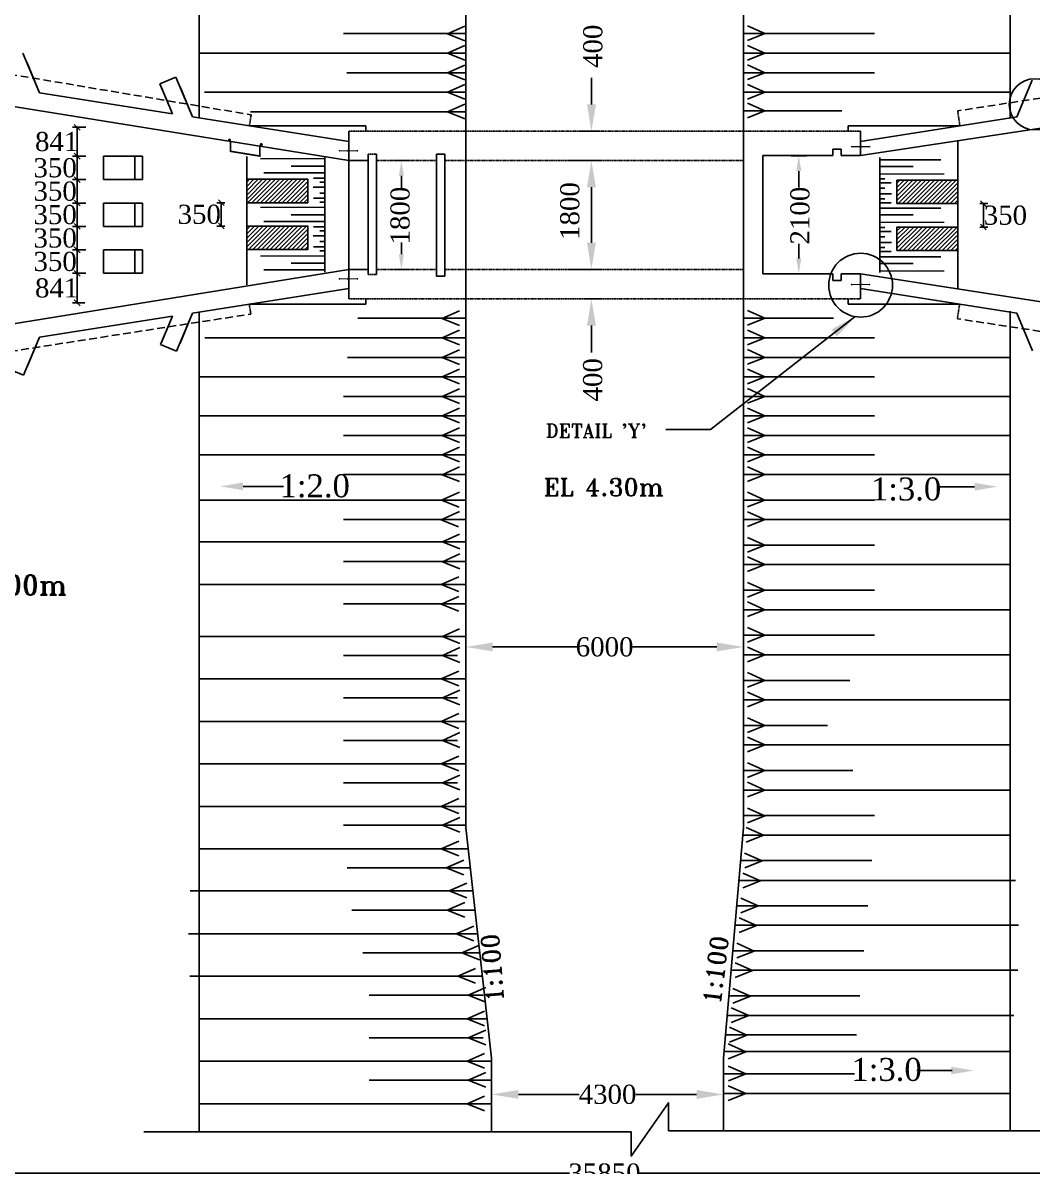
# Model space of a CAD drawing. Extents: x -298162 to 1078160, y -513173 to -216568.
# Drawn here: x 27154 to 40347, y -445324 to -430388 of the extents above; entities that cross this region are included whole.
import ezdxf

# ---------------------------------------------------------------- set-up
doc = ezdxf.new("R2010")
doc.units = 0
doc.header["$MEASUREMENT"] = 0
doc.linetypes.add('DASHED', pattern=[0.75, 0.5, -0.25])
doc.layers.get('0').update_dxf_attribs({"linetype": 'CONTINUOUS'})
doc.layers.get('DEFPOINTS').update_dxf_attribs({"linetype": 'CONTINUOUS'})
for name, color, linetype in [('LINE', 7, 'CONTINUOUS'), ('SLOPEEARTH', 3, 'CONTINUOUS'), ('TEXT', 10, 'CONTINUOUS')]:
    doc.layers.add(name, color=color, linetype=linetype)
doc.styles.add('BIG', font='ROMANT.SHX')
doc.styles.get("Standard").update_dxf_attribs({"font": 'times.ttf', "height": 250})
doc.dimstyles.new('3', dxfattribs={"dimtxt": 225, "dimasz": 350, "dimexe": 100, "dimexo": 25, "dimgap": 9, "dimtad": 0, "dimdec": 0, "dimzin": 0, "dimdsep": 46, "dimtxsty": 'Standard', "dimcen": 0, "dimclrt": 256, "dimadec": 0, "dimazin": 0, "dimtfac": 1, "dimtdec": 0, "dimtofl": 0, "dimtmove": 2, "dimatfit": 3, "dimfxl": 1, "dimtolj": 1, "dimtzin": 0, "dimarcsym": 0})
doc.dimstyles.new('Oblique', dxfattribs={"dimtxt": 75, "dimasz": 75, "dimexe": 60, "dimexo": 60, "dimgap": 25, "dimtad": 2, "dimtih": 1, "dimtoh": 1, "dimdec": 0, "dimzin": 0, "dimdsep": 46, "dimtxsty": 'Standard', "dimblk": 'OBLIQUE', "dimcen": 0, "dimadec": 0, "dimazin": 0, "dimtfac": 1, "dimtdec": 0, "dimtofl": 0, "dimtmove": 0, "dimatfit": 3, "dimldrblk": 'NONE', "dimfxl": 1, "dimtolj": 1, "dimtzin": 0, "dimarcsym": 0})

# ---------------------------------------------------------------- blocks, each defined once
blk = doc.blocks.new('*D726')
at = {"layer": 'DEFPOINTS', "color": 0, "lineweight": -2}
for p in [(34431, -433610), (34471, -433992), (34586, -433992)]:
    blk.add_point(p, dxfattribs=at)
at = {"layer": 'LINE', "color": 0, "lineweight": -2}
for p, q in [((34586, -433260), (34586, -432910)), ((34456, -433610), (34686, -433610)), ((34496, -433992), (34686, -433992)), ((34586, -434342), (34586, -434692))]:
    blk.add_line(p, q, dxfattribs=at)
for points in [[(34528, -433260), (34645, -433260), (34586, -433610)], [(34528, -434342), (34645, -434342), (34586, -433992)]]:
    blk.add_solid(points, dxfattribs=at)
at = {"layer": 'LINE', "insert": (34604, -435051), "char_height": 250, "attachment_point": 5, "rotation": 90}
blk.add_mtext('\\A1;400', dxfattribs=at)
blk = doc.blocks.new('*D727')
at = {"layer": 'DEFPOINTS', "color": 0, "lineweight": -2}
for p in [(34411, -431804), (34586, -431804), (34411, -432186)]:
    blk.add_point(p, dxfattribs=at)
at = {"layer": 'LINE', "color": 0, "lineweight": -2}
for p, q in [((34586, -431454), (34586, -431104)), ((34436, -431804), (34686, -431804)), ((34436, -432186), (34686, -432186)), ((34586, -432536), (34586, -432886))]:
    blk.add_line(p, q, dxfattribs=at)
for points in [[(34528, -431454), (34645, -431454), (34586, -431804)], [(34528, -432536), (34645, -432536), (34586, -432186)]]:
    blk.add_solid(points, dxfattribs=at)
at = {"layer": 'LINE', "insert": (34606, -430694), "char_height": 250, "attachment_point": 5, "rotation": 90}
blk.add_mtext('\\A1;400', dxfattribs=at)
blk = doc.blocks.new('*D728')
at = {"layer": 'DEFPOINTS', "color": 0, "lineweight": -2}
for p in [(34275, -432186), (34586, -432186), (34275, -433610)]:
    blk.add_point(p, dxfattribs=at)
at = {"layer": 'LINE', "color": 0, "lineweight": -2}
for p, q in [((34300, -432186), (34686, -432186)), ((34586, -433260), (34586, -432536)), ((34300, -433610), (34686, -433610))]:
    blk.add_line(p, q, dxfattribs=at)
for points in [[(34528, -432536), (34645, -432536), (34586, -432186)], [(34528, -433260), (34645, -433260), (34586, -433610)]]:
    blk.add_solid(points, dxfattribs=at)
at = {"layer": 'LINE', "insert": (34305, -432846), "char_height": 250, "attachment_point": 5, "rotation": 90}
blk.add_mtext('\\A1;1800', dxfattribs=at)
blk = doc.blocks.new('*D739')
at = {"layer": 'DEFPOINTS', "color": 0, "lineweight": -2}
for p in [(32102, -432186), (32227, -432186), (32227, -433610)]:
    blk.add_point(p, dxfattribs=at)
at = {"layer": 'LINE', "color": 0, "lineweight": -2}
for p, q in [((32202, -432186), (32002, -432186)), ((32102, -432386), (32102, -432556)), ((32102, -433410), (32102, -433256)), ((32202, -433610), (32002, -433610))]:
    blk.add_line(p, q, dxfattribs=at)
for points in [[(32068, -432386), (32135, -432386), (32102, -432186)], [(32068, -433410), (32135, -433410), (32102, -433610)]]:
    blk.add_solid(points, dxfattribs=at)
at = {"layer": 'LINE', "insert": (32086, -432906), "char_height": 250, "attachment_point": 5, "rotation": 90}
blk.add_mtext('\\A1;1800', dxfattribs=at)
blk = doc.blocks.new('*D740')
at = {"layer": 'DEFPOINTS', "color": 0, "lineweight": -2}
for p in [(37171, -432123), (37297, -432123), (37171, -433666)]:
    blk.add_point(p, dxfattribs=at)
at = {"layer": 'LINE', "color": 0, "lineweight": -2}
for p, q in [((37196, -432123), (37397, -432123)), ((37297, -432323), (37297, -432538)), ((37297, -433466), (37297, -433274)), ((37196, -433666), (37397, -433666))]:
    blk.add_line(p, q, dxfattribs=at)
for points in [[(37264, -432323), (37330, -432323), (37297, -432123)], [(37264, -433466), (37330, -433466), (37297, -433666)]]:
    blk.add_solid(points, dxfattribs=at)
at = {"layer": 'LINE', "insert": (37313, -432906), "char_height": 250, "attachment_point": 5, "rotation": 90}
blk.add_mtext('\\A1;2100', dxfattribs=at)
blk = doc.blocks.new('*D741')
at = {"layer": 'DEFPOINTS', "color": 0, "lineweight": -2}
for p in [(46604, -444630), (22910, -444962), (46604, -445416)]:
    blk.add_point(p, dxfattribs=at)
at = {"layer": 'LINE', "color": 0, "lineweight": -2}
for p, q in [((46604, -444655), (46604, -445516)), ((22910, -444987), (22910, -445516)), ((23260, -445416), (34301, -445416)), ((46254, -445416), (35213, -445416))]:
    blk.add_line(p, q, dxfattribs=at)
for points in [[(23260, -445358), (23260, -445474), (22910, -445416)], [(46254, -445358), (46254, -445474), (46604, -445416)]]:
    blk.add_solid(points, dxfattribs=at)
at = {"layer": 'LINE', "insert": (34757, -445416), "char_height": 250, "attachment_point": 5}
blk.add_mtext('\\A1;35850', dxfattribs=at)
blk = doc.blocks.new('_Oblique')
at = {"color": 0, "linetype": 'ByBlock', "lineweight": -2}
blk.add_line((-0.5, -0.5), (0.5, 0.5), dxfattribs=at)
blk = doc.blocks.new('*D821')
at = {"layer": 'DEFPOINTS', "color": 0, "lineweight": -2}
for p in [(39602, -432749), (39710, -432749), (39602, -433055)]:
    blk.add_point(p, dxfattribs=at)
at = {"layer": 'LINE', "color": 0, "lineweight": -2}
for p, q in [((39662, -432749), (39770, -432749)), ((39710, -433055), (39710, -432749)), ((39662, -433055), (39770, -433055))]:
    blk.add_line(p, q, dxfattribs=at)
at = {"layer": 'LINE', "color": 0, "lineweight": -2, "xscale": 75, "yscale": 75, "zscale": 75}
for p, rotation in [((39710, -432749), 90), ((39710, -433055), 270)]:
    blk.add_blockref('_Oblique', p, dxfattribs=dict(at, rotation=rotation))
at = {"layer": 'LINE', "color": 0, "insert": (39998, -432902), "char_height": 250, "attachment_point": 5}
blk.add_mtext('\\A1;350', dxfattribs=at)
blk = doc.blocks.new('_None')
blk = doc.blocks.new('*D1127')
at = {"layer": 'DEFPOINTS', "color": 0, "lineweight": -2}
for p in [(29855, -432737), (29748, -433043), (29855, -433043)]:
    blk.add_point(p, dxfattribs=at)
at = {"layer": 'LINE', "color": 0, "lineweight": -2}
for p, q in [((29795, -432737), (29688, -432737)), ((29748, -432737), (29748, -433043)), ((29795, -433043), (29688, -433043))]:
    blk.add_line(p, q, dxfattribs=at)
at = {"layer": 'LINE', "color": 0, "lineweight": -2, "xscale": 75, "yscale": 75, "zscale": 75}
for p, rotation in [((29748, -432737), 90), ((29748, -433043), 270)]:
    blk.add_blockref('_Oblique', p, dxfattribs=dict(at, rotation=rotation))
at = {"layer": 'LINE', "color": 0, "insert": (29460, -432890), "char_height": 250, "attachment_point": 5}
blk.add_mtext('\\A1;350', dxfattribs=at)
blk = doc.blocks.new('*D1130')
at = {"layer": 'DEFPOINTS', "color": 0, "lineweight": -2}
for p in [(27864, -433353), (28039, -433353), (28039, -433659)]:
    blk.add_point(p, dxfattribs=at)
at = {"layer": 'LINE', "color": 0, "lineweight": -2}
for p, q in [((27979, -433353), (27804, -433353)), ((27864, -433659), (27864, -433353)), ((27979, -433659), (27804, -433659))]:
    blk.add_line(p, q, dxfattribs=at)
at = {"layer": 'LINE', "color": 0, "lineweight": -2, "xscale": 75, "yscale": 75, "zscale": 75}
for p, rotation in [((27864, -433353), 90), ((27864, -433659), 270)]:
    blk.add_blockref('_Oblique', p, dxfattribs=dict(at, rotation=rotation))
at = {"layer": 'LINE', "color": 0, "insert": (27576, -433506), "char_height": 250, "attachment_point": 5}
blk.add_mtext('\\A1;350', dxfattribs=at)
blk = doc.blocks.new('*D1131')
at = {"layer": 'DEFPOINTS', "color": 0, "lineweight": -2}
for p in [(27864, -433047), (28039, -433047), (28039, -433353)]:
    blk.add_point(p, dxfattribs=at)
at = {"layer": 'LINE', "color": 0, "lineweight": -2}
for p, q in [((27979, -433047), (27804, -433047)), ((27864, -433353), (27864, -433047)), ((27979, -433353), (27804, -433353))]:
    blk.add_line(p, q, dxfattribs=at)
at = {"layer": 'LINE', "color": 0, "lineweight": -2, "xscale": 75, "yscale": 75, "zscale": 75}
for p, rotation in [((27864, -433047), 90), ((27864, -433353), 270)]:
    blk.add_blockref('_Oblique', p, dxfattribs=dict(at, rotation=rotation))
at = {"layer": 'LINE', "color": 0, "insert": (27576, -433200), "char_height": 250, "attachment_point": 5}
blk.add_mtext('\\A1;350', dxfattribs=at)
blk = doc.blocks.new('*D1132')
at = {"layer": 'DEFPOINTS', "color": 0, "lineweight": -2}
for p in [(27864, -432741), (28039, -432741), (28039, -433047)]:
    blk.add_point(p, dxfattribs=at)
at = {"layer": 'LINE', "color": 0, "lineweight": -2}
for p, q in [((27979, -432741), (27804, -432741)), ((27864, -433047), (27864, -432741)), ((27979, -433047), (27804, -433047))]:
    blk.add_line(p, q, dxfattribs=at)
at = {"layer": 'LINE', "color": 0, "lineweight": -2, "xscale": 75, "yscale": 75, "zscale": 75}
for p, rotation in [((27864, -432741), 90), ((27864, -433047), 270)]:
    blk.add_blockref('_Oblique', p, dxfattribs=dict(at, rotation=rotation))
at = {"layer": 'LINE', "color": 0, "insert": (27576, -432894), "char_height": 250, "attachment_point": 5}
blk.add_mtext('\\A1;350', dxfattribs=at)
blk = doc.blocks.new('*D1133')
at = {"layer": 'DEFPOINTS', "color": 0, "lineweight": -2}
for p in [(27864, -432435), (28039, -432435), (28039, -432741)]:
    blk.add_point(p, dxfattribs=at)
at = {"layer": 'LINE', "color": 0, "lineweight": -2}
for p, q in [((27979, -432435), (27804, -432435)), ((27864, -432741), (27864, -432435)), ((27979, -432741), (27804, -432741))]:
    blk.add_line(p, q, dxfattribs=at)
at = {"layer": 'LINE', "color": 0, "lineweight": -2, "xscale": 75, "yscale": 75, "zscale": 75}
for p, rotation in [((27864, -432435), 90), ((27864, -432741), 270)]:
    blk.add_blockref('_Oblique', p, dxfattribs=dict(at, rotation=rotation))
at = {"layer": 'LINE', "color": 0, "insert": (27576, -432588), "char_height": 250, "attachment_point": 5}
blk.add_mtext('\\A1;350', dxfattribs=at)
blk = doc.blocks.new('*D1134')
at = {"layer": 'DEFPOINTS', "color": 0, "lineweight": -2}
for p in [(27864, -432129), (28039, -432129), (28039, -432435)]:
    blk.add_point(p, dxfattribs=at)
at = {"layer": 'LINE', "color": 0, "lineweight": -2}
for p, q in [((27979, -432129), (27804, -432129)), ((27864, -432435), (27864, -432129)), ((27979, -432435), (27804, -432435))]:
    blk.add_line(p, q, dxfattribs=at)
at = {"layer": 'LINE', "color": 0, "lineweight": -2, "xscale": 75, "yscale": 75, "zscale": 75}
for p, rotation in [((27864, -432129), 90), ((27864, -432435), 270)]:
    blk.add_blockref('_Oblique', p, dxfattribs=dict(at, rotation=rotation))
at = {"layer": 'LINE', "color": 0, "insert": (27576, -432282), "char_height": 250, "attachment_point": 5}
blk.add_mtext('\\A1;350', dxfattribs=at)
blk = doc.blocks.new('*D1135')
at = {"layer": 'DEFPOINTS', "color": 0, "lineweight": -2}
for p in [(27864, -433659), (28039, -433659), (28024, -434045)]:
    blk.add_point(p, dxfattribs=at)
at = {"layer": 'LINE', "color": 0, "lineweight": -2}
for p, q in [((27979, -433659), (27804, -433659)), ((27864, -434045), (27864, -433659)), ((27964, -434045), (27804, -434045))]:
    blk.add_line(p, q, dxfattribs=at)
at = {"layer": 'LINE', "color": 0, "lineweight": -2, "xscale": 75, "yscale": 75, "zscale": 75}
for p, rotation in [((27864, -433659), 90), ((27864, -434045), 270)]:
    blk.add_blockref('_Oblique', p, dxfattribs=dict(at, rotation=rotation))
at = {"layer": 'LINE', "color": 0, "insert": (27596, -433852), "char_height": 250, "attachment_point": 5}
blk.add_mtext('\\A1;841', dxfattribs=at)
blk = doc.blocks.new('*D1136')
at = {"layer": 'DEFPOINTS', "color": 0, "lineweight": -2}
for p in [(27864, -431751), (28039, -431751), (28024, -432129)]:
    blk.add_point(p, dxfattribs=at)
at = {"layer": 'LINE', "color": 0, "lineweight": -2}
for p, q in [((27979, -431751), (27804, -431751)), ((27864, -432129), (27864, -431751)), ((27964, -432129), (27804, -432129))]:
    blk.add_line(p, q, dxfattribs=at)
at = {"layer": 'LINE', "color": 0, "lineweight": -2, "xscale": 75, "yscale": 75, "zscale": 75}
for p, rotation in [((27864, -431751), 90), ((27864, -432129), 270)]:
    blk.add_blockref('_Oblique', p, dxfattribs=dict(at, rotation=rotation))
at = {"layer": 'LINE', "color": 0, "insert": (27596, -431940), "char_height": 250, "attachment_point": 5}
blk.add_mtext('\\A1;841', dxfattribs=at)
blk = doc.blocks.new('*D1252')
at = {"layer": 'DEFPOINTS', "color": 0, "lineweight": -2}
for p in [(32945, -437454), (36574, -437454), (36574, -438541)]:
    blk.add_point(p, dxfattribs=at)
at = {"layer": 'LINE', "color": 0, "lineweight": -2}
for p, q in [((32945, -437479), (32945, -438641)), ((36574, -437479), (36574, -438641)), ((33295, -438541), (34396, -438541)), ((36224, -438541), (35123, -438541))]:
    blk.add_line(p, q, dxfattribs=at)
for points in [[(33295, -438483), (33295, -438599), (32945, -438541)], [(36224, -438483), (36224, -438599), (36574, -438541)]]:
    blk.add_solid(points, dxfattribs=at)
at = {"layer": 'LINE', "insert": (34759, -438541), "char_height": 250, "attachment_point": 5}
blk.add_mtext('\\A1;6000', dxfattribs=at)
blk = doc.blocks.new('*D1253')
at = {"layer": 'DEFPOINTS', "color": 0, "lineweight": -2}
for p in [(33282, -444186), (36312, -444069), (36312, -444387)]:
    blk.add_point(p, dxfattribs=at)
at = {"layer": 'LINE', "color": 0, "lineweight": -2}
for p, q in [((36312, -444094), (36312, -444487)), ((33282, -444211), (33282, -444487)), ((33632, -444387), (34428, -444387)), ((35962, -444387), (35166, -444387))]:
    blk.add_line(p, q, dxfattribs=at)
for points in [[(33632, -444329), (33632, -444445), (33282, -444387)], [(35962, -444329), (35962, -444445), (36312, -444387)]]:
    blk.add_solid(points, dxfattribs=at)
at = {"layer": 'LINE', "insert": (34797, -444387), "char_height": 250, "attachment_point": 5}
blk.add_mtext('\\A1;4300', dxfattribs=at)

msp = doc.modelspace()

# ---------------------------------------------------------------- hatches: boundary and pattern name
at = {"layer": 'LINE', "lineweight": 5}
h = msp.add_hatch(dxfattribs=at)
h.set_pattern_fill('ANSI31', color=0, scale=320, angle=180, style=0)
h.set_pattern_definition([(225, (12495.35, -663880.39), (28.284271, -28.284271), [])])
h.paths.add_polyline_path([(30079.789, -433043.093), (30079.789, -433349.093), (30878.416, -433349.093), (30878.416, -433043.093)])
h.paths.add_polyline_path([(30079.789, -432431.093), (30079.789, -432737.093), (30878.416, -432737.093), (30878.416, -432431.093)])
h = msp.add_hatch(dxfattribs=at)
h.set_pattern_fill('ANSI31', color=0, scale=320, style=0)
h.set_pattern_definition([(45, (56962.372, -201911.373), (-28.284271, 28.284271), [])])
h.paths.add_polyline_path([(39377.934, -432748.669), (39377.934, -432442.669), (38579.306, -432442.669), (38579.306, -432748.669)])
h.paths.add_polyline_path([(39377.934, -433360.669), (39377.934, -433054.669), (38579.306, -433054.669), (38579.306, -433360.669)])

# ---------------------------------------------------------------- linework, layer by layer
at = {"layer": 'LINE', "color": 0}
for p, q in [((29457.677, -420183.016), (29457.677, -431630.686)), ((40060.655, -431629.966), (40060.655, -420168.016)), ((32944.655, -424884.337), (32944.655, -433694.851)), ((36574.155, -424884.337), (36574.155, -433694.851)), ((32933.965, -430528.601), (31345.472, -430528.601)), ((36574.155, -430528.601), (38288.253, -430528.601)), ((27372.705, -431303.605), (27154.017, -430781.526)), ((32933.965, -430783.601), (29457.677, -430783.601)), ((36574.155, -430783.601), (40060.655, -430783.601)), ((23509.655, -430911.101), (31414.655, -432186.101)), ((27372.705, -431303.605), (27208.305, -430911.128)), ((32933.965, -431038.601), (31387.299, -431038.601)), ((36574.155, -431038.601), (38288.253, -431038.601)), ((46009.155, -430911.101), (38104.155, -432122.55)), ((29108.585, -431575.922), (28944.087, -431183.213)), ((29372.705, -431617.356), (29154.017, -431095.277)), ((40146.104, -431616.562), (40347.482, -431135.806)), ((27372.705, -431303.605), (29108.585, -431575.922)), ((29108.585, -431575.922), (28961.54, -431224.879)), ((29372.705, -431617.356), (29208.305, -431224.879)), ((32933.965, -431293.601), (29527.709, -431293.601)), ((36574.155, -431293.601), (40060.655, -431293.601)), ((29372.705, -431617.356), (31414.655, -431937.687)), ((32933.965, -431548.601), (30131.209, -431548.601)), ((36574.155, -431537.309), (37860.556, -431537.309)), ((40152.05, -431615.629), (38104.155, -431936.893)), ((31414.655, -431803.601), (31414.655, -432186.101)), ((38104.155, -431803.601), (38104.155, -432122.55)), ((39377.934, -431927.342), (39377.934, -433862.758)), ((31669.655, -432101.101), (31669.655, -433673.601)), ((31775.905, -432101.101), (31775.905, -433673.601)), ((37742.905, -432037.55), (37849.155, -432037.55)), ((37742.905, -432037.55), (37742.905, -432122.55)), ((37849.155, -432037.55), (37849.155, -432122.55)), ((28207.93, -432435.189), (28207.93, -432129.189)), ((28717.93, -432129.189), (28207.93, -432129.189)), ((28615.93, -432435.189), (28615.93, -432129.189)), ((28717.93, -432435.189), (28717.93, -432129.189)), ((30079.789, -433811.109), (30079.789, -432132.022)), ((31103.296, -433646.027), (31103.296, -432141.544)), ((31414.655, -432186.101), (31414.655, -433609.851)), ((36829.155, -432122.55), (36829.155, -433666.426)), ((36829.155, -432122.55), (37742.905, -432122.55)), ((37849.155, -432122.55), (38104.155, -432122.55)), ((38354.427, -432145.735), (38354.427, -433650.218)), ((38354.427, -432175.903), (39152.107, -432175.903)), ((31103.296, -432348.141), (30305.615, -432348.141)), ((31103.296, -432259.883), (30663.586, -432259.883)), ((38354.427, -432264.162), (38794.136, -432264.162)), ((28717.93, -432435.189), (28207.93, -432435.189)), ((31103.296, -432533.844), (30947.647, -432533.844)), ((31103.296, -432417.604), (30952.599, -432417.604)), ((31103.296, -432469.541), (31036.798, -432469.541)), ((38354.427, -432424.588), (38420.924, -432424.588)), ((38354.427, -432476.526), (38505.123, -432476.526)), ((38354.427, -432545.988), (38423.4, -432545.988)), ((31103.296, -432679.977), (30952.599, -432679.977)), ((31103.296, -432610.515), (31034.322, -432610.515)), ((38354.427, -432622.658), (38510.075, -432622.658)), ((38354.427, -432686.962), (38420.924, -432686.962)), ((28207.93, -433047.189), (28207.93, -432741.189)), ((28717.93, -432741.189), (28207.93, -432741.189)), ((28615.93, -433047.189), (28615.93, -432741.189)), ((28717.93, -433047.189), (28717.93, -432741.189)), ((31103.296, -432731.914), (31036.798, -432731.914)), ((38354.427, -432738.899), (38505.123, -432738.899)), ((38354.427, -432808.362), (39152.107, -432808.362)), ((31103.296, -432983.4), (30305.615, -432983.4)), ((31103.296, -432895.142), (30663.586, -432895.142)), ((38354.427, -432896.62), (38794.136, -432896.62)), ((28717.93, -433047.189), (28207.93, -433047.189)), ((31103.296, -433052.863), (30952.599, -433052.863)), ((31103.296, -433104.8), (31036.798, -433104.8)), ((38354.427, -433059.848), (38420.924, -433059.848)), ((38354.427, -433111.785), (38505.123, -433111.785)), ((31103.296, -433169.104), (30947.647, -433169.104)), ((31103.296, -433245.774), (31034.322, -433245.774)), ((38354.427, -433181.248), (38423.4, -433181.248)), ((38354.427, -433257.918), (38510.075, -433257.918)), ((28207.93, -433659.189), (28207.93, -433353.189)), ((28717.93, -433353.189), (28207.93, -433353.189)), ((28615.93, -433659.189), (28615.93, -433353.189)), ((28717.93, -433659.189), (28717.93, -433353.189)), ((31103.296, -433315.236), (30952.599, -433315.236)), ((31103.296, -433367.174), (31036.798, -433367.174)), ((38354.427, -433322.221), (38420.924, -433322.221)), ((38354.427, -433374.158), (38505.123, -433374.158)), ((38354.427, -433443.621), (39152.107, -433443.621)), ((31103.296, -433527.6), (30663.586, -433527.6)), ((38354.427, -433531.879), (38794.136, -433531.879)), ((23509.655, -434884.851), (31414.655, -433609.851)), ((28717.93, -433659.189), (28207.93, -433659.189)), ((31103.296, -433615.859), (30305.615, -433615.859)), ((31414.655, -433609.851), (31669.655, -433609.851)), ((31414.655, -433609.851), (31414.655, -433992.351)), ((32944.655, -433694.851), (32944.655, -440899.011)), ((36574.155, -433694.851), (36574.155, -440899.011)), ((36829.155, -433666.426), (37742.905, -433666.426)), ((37742.905, -433666.426), (37742.905, -433751.426)), ((37849.155, -433666.426), (37849.155, -433751.426)), ((37849.155, -433666.426), (38104.155, -433666.426)), ((46009.155, -434884.851), (38104.155, -433666.426)), ((38104.155, -433666.426), (38104.155, -433992.351)), ((29372.705, -434178.597), (31414.655, -433858.265)), ((29372.705, -434178.597), (31414.655, -433858.265)), ((37742.905, -433751.426), (37849.155, -433751.426)), ((40146.104, -434179.391), (38104.155, -433859.059)), ((40146.104, -434179.391), (38104.155, -433859.059)), ((40146.104, -434179.391), (38104.155, -433859.059)), ((29372.705, -434178.597), (29164.075, -434676.665)), ((29372.705, -434178.597), (29208.305, -434571.074)), ((29457.677, -434165.267), (29457.677, -436734.035)), ((40060.655, -444861.934), (40060.655, -434155.611)), ((40146.104, -434179.391), (40352.172, -434671.343)), ((27372.705, -434492.348), (29108.585, -434220.031)), ((27372.705, -434492.348), (29108.585, -434220.031)), ((29108.585, -434220.031), (28954.144, -434588.729)), ((29108.585, -434220.031), (28961.54, -434571.074)), ((32933.351, -434247.351), (31534.654, -434247.351)), ((36574.155, -434247.351), (37750.605, -434247.351)), ((27372.705, -434492.348), (27164.075, -434990.416)), ((27372.705, -434492.348), (27209.459, -434882.07)), ((32933.351, -434502.351), (29534.135, -434502.351)), ((31414.655, -434502.351), (30783.032, -434502.351)), ((36574.155, -434502.351), (38288.253, -434502.351)), ((32933.351, -434757.351), (31399.429, -434757.351)), ((36574.155, -434757.351), (40060.655, -434757.351)), ((32933.351, -435012.351), (29457.677, -435012.351)), ((36574.155, -435012.351), (38288.253, -435012.351)), ((32933.351, -435267.351), (31345.472, -435267.351)), ((36574.155, -435267.351), (40060.655, -435267.351)), ((32933.351, -435522.351), (29457.677, -435522.351)), ((36574.155, -435522.351), (38288.253, -435522.351)), ((32933.351, -435777.351), (31345.472, -435777.351)), ((36574.155, -435777.351), (40060.655, -435777.351)), ((32933.351, -436032.351), (29457.677, -436032.351)), ((36574.155, -436032.351), (38288.253, -436032.351)), ((32933.351, -436287.351), (31345.472, -436287.351)), ((36574.155, -436287.351), (40060.655, -436287.351)), ((30031.808, -436443.1), (30560.381, -436443.1)), ((39595.832, -436447.378), (39135.688, -436447.378)), ((32933.351, -436621.293), (29457.677, -436621.293)), ((36574.155, -436621.293), (38288.253, -436621.293)), ((29457.677, -436734.035), (29457.677, -444876.934)), ((32933.351, -436876.293), (31345.472, -436876.293)), ((36574.155, -436876.293), (40060.655, -436876.293)), ((32933.351, -437169.146), (29457.677, -437169.146)), ((36574.155, -437210.235), (38288.253, -437210.235)), ((32933.351, -437424.146), (31345.472, -437424.146)), ((36574.155, -437465.235), (40060.655, -437465.235)), ((32933.351, -437724.224), (29457.677, -437724.224)), ((36574.155, -437799.178), (38288.253, -437799.178)), ((31414.655, -437979.224), (31345.472, -437979.224)), ((32933.351, -437979.224), (31345.472, -437979.224)), ((36574.155, -438054.178), (40060.655, -438054.178)), ((32933.351, -438403.13), (29457.677, -438403.13)), ((36574.155, -438388.12), (38288.253, -438388.12)), ((32835.346, -438650.985), (31345.472, -438650.985)), ((36574.155, -438643.12), (40060.655, -438643.12)), ((32933.351, -438958.207), (29457.677, -438958.207)), ((36574.155, -438977.062), (37963.559, -438977.062)), ((32835.346, -439206.063), (31345.472, -439206.063)), ((36574.155, -439232.062), (39026.606, -439232.062)), ((39026.606, -439232.062), (40060.655, -439232.062)), ((32933.351, -439513.285), (29457.677, -439513.285)), ((36574.155, -439566.004), (37673.02, -439566.004)), ((32835.346, -439761.14), (31345.472, -439761.14)), ((36574.155, -439821.004), (39050.031, -439821.004)), ((39050.031, -439821.004), (40060.655, -439821.004)), ((32933.351, -440068.362), (29457.677, -440068.362)), ((36574.155, -440154.946), (38003.155, -440154.946)), ((32835.346, -440316.218), (31345.472, -440316.218)), ((36574.155, -440409.946), (40060.655, -440409.946)), ((32933.351, -440623.44), (29457.677, -440623.44)), ((36574.155, -440743.888), (38288.253, -440743.888)), ((32944.655, -440871.295), (31345.472, -440871.295)), ((36556.508, -440998.888), (40060.655, -440998.888)), ((32964.532, -441178.517), (29457.677, -441178.517)), ((36536.462, -441332.83), (38250.561, -441332.83)), ((33003.61, -441426.373), (31394.527, -441426.373)), ((36513.777, -441593.923), (40130.781, -441593.923)), ((33037.383, -441728.469), (29339.19, -441728.469)), ((36485.292, -441921.772), (38199.391, -441921.772)), ((33065.665, -441981.45), (31454.02, -441981.45)), ((36463.137, -442176.772), (40170.516, -442176.772)), ((33100.01, -442288.672), (29317.51, -442288.672)), ((33127.719, -442536.528), (31599.08, -442536.528)), ((36434.122, -442510.715), (38148.221, -442510.715)), ((33162.064, -442843.75), (29338.154, -442843.75)), ((36411.967, -442765.715), (40160.327, -442765.715)), ((33172.279, -443091.606), (31682.406, -443091.606)), ((36382.952, -443099.657), (38097.05, -443099.657)), ((33224.119, -443398.827), (29457.677, -443398.827)), ((36360.797, -443354.657), (40109.157, -443354.657)), ((33172.279, -443646.683), (31682.406, -443646.683)), ((36338.747, -443608.442), (38052.845, -443608.442)), ((36312.295, -443826.211), (40060.655, -443826.211)), ((33281.588, -443953.905), (29457.677, -443953.905)), ((36312.295, -443912.891), (36312.295, -444861.934)), ((36312.295, -444119.064), (38026.393, -444119.064)), ((39300.229, -444074.977), (38840.084, -444074.977)), ((33281.588, -444201.761), (31682.406, -444201.761)), ((36312.295, -444374.064), (40060.655, -444374.064)), ((33281.588, -444508.982), (29457.677, -444508.982))]:
    msp.add_line(p, q, dxfattribs=at)
at = {"layer": 'LINE', "color": 0, "linetype": 'DASHED', "ltscale": 200}
for p, q in [((23872.155, -430534.097), (30138.642, -431588.831)), ((45646.655, -430567.526), (39373.57, -431537.42)), ((23872.155, -435165.871), (30134.376, -434191.547)), ((45646.655, -435201.988), (39370.57, -434253.629))]:
    msp.add_line(p, q, dxfattribs=at)
at = {"layer": 'LINE', "color": 0, "linetype": 'ByBlock', "lineweight": -2}
for p, q in [((29154.017, -431095.277), (28944.087, -431183.213)), ((31635.739, -431733.687), (30114.261, -431733.687)), ((31635.739, -431803.601), (31635.739, -431733.687)), ((37940.635, -431803.601), (37940.635, -431733.009)), ((37940.635, -431733.009), (39403.811, -431733.009)), ((31635.739, -434062.265), (31635.739, -433992.351)), ((37940.635, -434062.265), (37940.635, -433992.351)), ((31635.739, -434062.265), (30114.261, -434062.265)), ((37940.635, -434062.265), (39399.486, -434062.265)), ((29164.075, -434676.665), (28954.144, -434588.729)), ((27164.075, -434990.416), (26954.144, -434902.48)), ((32944.655, -440899.011), (33281.588, -443912.891)), ((36312.295, -443912.891), (36574.155, -440899.011)), ((33281.588, -443912.891), (33281.588, -444876.934))]:
    msp.add_line(p, q, dxfattribs=at)
at = {"layer": 'LINE', "color": 0, "linetype": 'DASHED', "ltscale": 20}
for p, q in [((30114.261, -431733.687), (30138.642, -431588.831)), ((39403.811, -431733.009), (39373.57, -431537.42)), ((30114.261, -434062.265), (30134.376, -434191.547)), ((39399.486, -434062.265), (39370.57, -434253.629))]:
    msp.add_line(p, q, dxfattribs=at)
at = {"layer": 'LINE', "color": 0, "linetype": 'DASHED'}
for p, q in [((31414.655, -431803.601), (32944.655, -431803.601)), ((32952.199, -431803.601), (36569.224, -431803.601)), ((36574.155, -431803.601), (38104.155, -431803.601)), ((31669.655, -432101.101), (31775.905, -432101.101)), ((32562.155, -432101.101), (32668.405, -432101.101)), ((31414.655, -432186.101), (31669.655, -432186.101)), ((31775.905, -432186.101), (32562.155, -432186.101)), ((32668.405, -432186.101), (32944.655, -432186.101)), ((32668.405, -432186.101), (32689.655, -432186.101)), ((32944.655, -432186.101), (36574.155, -432186.101)), ((31669.655, -433673.601), (31775.905, -433673.601)), ((31775.905, -433609.851), (32179.655, -433609.851)), ((31775.905, -433609.851), (32562.155, -433609.851)), ((32562.155, -433694.851), (32668.405, -433694.851)), ((32668.405, -433609.851), (32944.655, -433609.851)), ((32944.655, -433609.851), (36574.155, -433609.851)), ((31414.655, -433992.351), (32944.655, -433992.351)), ((32944.655, -433992.351), (36569.38, -433992.351)), ((36569.38, -433992.351), (38104.155, -433992.351))]:
    msp.add_line(p, q, dxfattribs=at)
at = {"layer": 'LINE', "color": 0, "lineweight": 9}
for p, q in [((31103.296, -432165.905), (30258.984, -432165.905)), ((38354.427, -432358.139), (39198.738, -432358.139)), ((31103.296, -432801.164), (30258.984, -432801.164)), ((38354.427, -432990.598), (39198.738, -432990.598)), ((31103.296, -433433.623), (30258.984, -433433.623)), ((38354.427, -433625.857), (39198.738, -433625.857))]:
    msp.add_line(p, q, dxfattribs=at)
at = {"layer": 'LINE', "color": 0, "linetype": 'Continuous'}
for p, q in [((31414.655, -432186.101), (31669.655, -432186.101)), ((31414.655, -433609.851), (31669.655, -433609.851))]:
    msp.add_line(p, q, dxfattribs=at)
at = {"layer": 'LINE', "color": 0}
for points, const_width in [([(31288.186, -432058.131, 1), (31298.811, -432058.131, 1)], 10.625), ([(31402.175, -432058.131, 1), (31418.325, -432058.131, 1)], 16.15), ([(31521.689, -432058.131, 1), (31532.314, -432058.131, 1)], 10.625), ([(37983.774, -432004.878, 1), (37994.399, -432004.878, 1)], 10.625), ([(38097.763, -432004.878, 1), (38113.913, -432004.878, 1)], 16.15), ([(38217.276, -432004.878, 1), (38227.901, -432004.878, 1)], 10.625), ([(31288.186, -433731.638, 1), (31298.811, -433731.638, 1)], 10.625), ([(31402.175, -433731.638, 1), (31418.325, -433731.638, 1)], 16.15), ([(31521.689, -433731.638, 1), (31532.314, -433731.638, 1)], 10.625), ([(37982.149, -433807.021, 1), (37992.774, -433807.021, 1)], 10.625), ([(38096.138, -433807.021, 1), (38112.288, -433807.021, 1)], 16.15), ([(38215.652, -433807.021, 1), (38226.277, -433807.021, 1)], 10.625)]:
    msp.add_lwpolyline(points, format="xyb", close=True, dxfattribs=dict(at, const_width=const_width))
at = {"layer": 'LINE', "color": 0, "const_width": 13.6}
for points in [[(31299.692, -432058.307), (31410.192, -432058.307), (31520.692, -432058.307)], [(37995.279, -432005.054), (38105.779, -432005.054), (38216.279, -432005.054)], [(31299.692, -433731.814), (31410.192, -433731.814), (31520.692, -433731.814)], [(37993.655, -433807.196), (38104.155, -433807.196), (38214.655, -433807.196)]]:
    msp.add_lwpolyline(points, dxfattribs=at)
at = {"layer": 'LINE', "color": 0}
for points in [[(32562.155, -432101.101), (32668.405, -432101.101), (32668.405, -433694.851), (32562.155, -433694.851)], [(30079.789, -432431.093), (30878.416, -432431.093), (30878.416, -432737.093), (30079.789, -432737.093)], [(39377.934, -432748.669), (38579.306, -432748.669), (38579.306, -432442.669), (39377.934, -432442.669)], [(30079.789, -433043.093), (30878.416, -433043.093), (30878.416, -433349.093), (30079.789, -433349.093)], [(39377.934, -433360.669), (38579.306, -433360.669), (38579.306, -433054.669), (39377.934, -433054.669)]]:
    msp.add_lwpolyline(points, close=True, dxfattribs=at)
msp.add_lwpolyline([(40525.022, -444861.934), (35594.669, -444861.934), (35594.669, -444495.934), (35107.669, -445192.934), (35107.669, -444876.934), (28736.003, -444876.934)], dxfattribs=at)
msp.add_circle((40381.547, -431452.153), 334.098, dxfattribs=at)
for points in [[(30031.808, -436492.683), (30031.808, -436393.517), (29734.308, -436443.1)], [(39595.832, -436397.794), (39595.832, -436496.961), (39893.332, -436447.378)], [(39290.853, -444025.393), (39290.853, -444124.56), (39588.353, -444074.977)]]:
    msp.add_solid(points, dxfattribs=at)
at = {"layer": 'SLOPEEARTH', "color": 0}
for p, q in [((32933.166, -430430.345), (32704.682, -430531.408)), ((36626.755, -430427.539), (36855.238, -430528.601)), ((32704.682, -430531.408), (32933.166, -430622.739)), ((36855.238, -430528.601), (36628.123, -430619.385)), ((32933.166, -430682.539), (32704.682, -430783.601)), ((36626.755, -430682.539), (36855.238, -430783.601)), ((32704.682, -430783.601), (32933.166, -430874.932)), ((36855.238, -430783.601), (36628.123, -430874.385)), ((32933.166, -430940.345), (32704.682, -431041.408)), ((32704.682, -431041.408), (32933.166, -431132.739)), ((36626.755, -430937.539), (36855.238, -431038.601)), ((36855.238, -431038.601), (36628.123, -431129.385)), ((32933.166, -431192.539), (32704.682, -431293.601)), ((36626.755, -431192.539), (36855.238, -431293.601)), ((32704.682, -431293.601), (32933.166, -431384.932)), ((36855.238, -431293.601), (36628.123, -431384.385)), ((32933.166, -431450.345), (32704.682, -431551.408)), ((36626.755, -431436.247), (36855.238, -431537.309)), ((32704.682, -431551.408), (32933.166, -431642.739)), ((36855.238, -431537.309), (36628.123, -431628.093)), ((32863.76, -434149.095), (32635.276, -434250.158)), ((36626.755, -434146.289), (36855.238, -434247.351)), ((32635.276, -434250.158), (32863.76, -434341.489)), ((36855.238, -434247.351), (36628.123, -434338.135)), ((32863.76, -434401.289), (32635.276, -434502.351)), ((36626.755, -434401.289), (36855.238, -434502.351)), ((32635.276, -434502.351), (32863.76, -434593.682)), ((36855.238, -434502.351), (36628.123, -434593.135)), ((32863.76, -434659.095), (32635.276, -434760.158)), ((32635.276, -434760.158), (32863.76, -434851.489)), ((36626.755, -434656.289), (36855.238, -434757.351)), ((36855.238, -434757.351), (36628.123, -434848.135)), ((32863.76, -434911.289), (32635.276, -435012.351)), ((36626.755, -434911.289), (36855.238, -435012.351)), ((32635.276, -435012.351), (32863.76, -435103.682)), ((36855.238, -435012.351), (36628.123, -435103.135)), ((32863.76, -435169.095), (32635.276, -435270.158)), ((36626.755, -435166.289), (36855.238, -435267.351)), ((32635.276, -435270.158), (32863.76, -435361.489)), ((36855.238, -435267.351), (36628.123, -435358.135)), ((32863.76, -435421.289), (32635.276, -435522.351)), ((32635.276, -435522.351), (32863.76, -435613.682)), ((36626.755, -435421.289), (36855.238, -435522.351)), ((36855.238, -435522.351), (36628.123, -435613.135)), ((32863.76, -435679.095), (32635.276, -435780.158)), ((36626.755, -435676.289), (36855.238, -435777.351)), ((32635.276, -435780.158), (32863.76, -435871.489)), ((36855.238, -435777.351), (36628.123, -435868.135)), ((32863.76, -435931.289), (32635.276, -436032.351)), ((36626.755, -435931.289), (36855.238, -436032.351)), ((32635.276, -436032.351), (32863.76, -436123.682)), ((36855.238, -436032.351), (36628.123, -436123.135)), ((32863.76, -436189.095), (32635.276, -436290.158)), ((36626.755, -436186.289), (36855.238, -436287.351)), ((32635.276, -436290.158), (32863.76, -436381.489)), ((36855.238, -436287.351), (36628.123, -436378.135)), ((32863.76, -436516.84), (32627.611, -436621.293)), ((36626.755, -436520.231), (36855.238, -436621.293)), ((32627.611, -436621.293), (32856.094, -436712.624)), ((36855.238, -436621.293), (36628.123, -436712.077)), ((32863.76, -436771.869), (32621.331, -436879.1)), ((32621.331, -436879.1), (32849.814, -436970.431)), ((36626.755, -436775.231), (36855.238, -436876.293)), ((36855.238, -436876.293), (36628.123, -436967.077)), ((32863.76, -437069.446), (32638.356, -437169.146)), ((32638.356, -437169.146), (32866.839, -437260.477)), ((36626.755, -437109.173), (36855.238, -437210.235)), ((32868.35, -437325.891), (32639.867, -437426.953)), ((36855.238, -437210.235), (36628.123, -437301.019)), ((32639.867, -437426.953), (32868.35, -437518.284)), ((36626.755, -437364.173), (36855.238, -437465.235)), ((36855.238, -437465.235), (36628.123, -437556.019)), ((32851.806, -437623.162), (32623.323, -437724.224)), ((32623.323, -437724.224), (32851.806, -437815.555)), ((36626.755, -437698.115), (36855.238, -437799.178)), ((32851.806, -437880.968), (32623.323, -437982.031)), ((36855.238, -437799.178), (36628.123, -437889.961)), ((32623.323, -437982.031), (32851.806, -438073.361)), ((36626.755, -437953.115), (36855.238, -438054.178)), ((36855.238, -438054.178), (36628.123, -438144.961)), ((32863.76, -438303.429), (32638.356, -438403.13)), ((36626.755, -438287.057), (36855.238, -438388.12)), ((32638.356, -438403.13), (32866.839, -438494.46)), ((36855.238, -438388.12), (36628.123, -438478.903)), ((32868.35, -438549.923), (32639.867, -438650.985)), ((32639.867, -438650.985), (32868.35, -438742.316)), ((36626.755, -438542.057), (36855.238, -438643.12)), ((36855.238, -438643.12), (36628.123, -438733.903)), ((32851.806, -438857.145), (32623.323, -438958.207)), ((32623.323, -438958.207), (32851.806, -439049.538)), ((36626.755, -438875.999), (36855.238, -438977.062)), ((32868.35, -439105), (32639.867, -439206.063)), ((36855.238, -438977.062), (36628.123, -439067.846)), ((32639.867, -439206.063), (32868.35, -439297.393)), ((36626.755, -439130.999), (36855.238, -439232.062)), ((36855.238, -439232.062), (36628.123, -439322.846)), ((32851.806, -439412.222), (32623.323, -439513.285)), ((32623.323, -439513.285), (32851.806, -439604.615)), ((36626.755, -439464.942), (36855.238, -439566.004)), ((36855.238, -439566.004), (36628.123, -439656.788)), ((32868.35, -439660.078), (32639.867, -439761.14)), ((32639.867, -439761.14), (32868.35, -439852.471)), ((36626.755, -439719.942), (36855.238, -439821.004)), ((36855.238, -439821.004), (36628.123, -439911.788)), ((32851.806, -439967.3), (32623.323, -440068.362)), ((32623.323, -440068.362), (32851.806, -440159.693)), ((36626.755, -440053.884), (36855.238, -440154.946)), ((36855.238, -440154.946), (36628.123, -440245.73)), ((32868.35, -440215.155), (32639.867, -440316.218)), ((32639.867, -440316.218), (32868.35, -440407.549)), ((36626.755, -440308.884), (36855.238, -440409.946)), ((36855.238, -440409.946), (36628.123, -440500.73)), ((32851.806, -440522.377), (32623.323, -440623.44)), ((32623.323, -440623.44), (32851.806, -440714.77)), ((36626.755, -440645.632), (36855.238, -440746.695)), ((36855.238, -440746.695), (36628.123, -440837.479)), ((32868.35, -440770.233), (32639.867, -440871.295)), ((32639.867, -440871.295), (32868.35, -440962.626)), ((36609.109, -440900.632), (36837.592, -441001.695)), ((36837.592, -441001.695), (36610.477, -441092.479)), ((32851.806, -441077.455), (32623.323, -441178.517)), ((32623.323, -441178.517), (32851.806, -441269.848)), ((32917.405, -441325.311), (32688.921, -441426.373)), ((36589.063, -441234.575), (36817.546, -441335.637)), ((36817.546, -441335.637), (36590.431, -441426.421)), ((32688.921, -441426.373), (32917.405, -441517.704)), ((36566.378, -441495.667), (36794.861, -441596.73)), ((32955.838, -441627.407), (32727.355, -441728.469)), ((36794.861, -441596.73), (36567.746, -441687.514)), ((32727.355, -441728.469), (32955.838, -441819.8)), ((32930.666, -441880.388), (32702.183, -441981.45)), ((36537.893, -441823.517), (36766.376, -441924.579)), ((36766.376, -441924.579), (36539.261, -442015.363)), ((32702.183, -441981.45), (32930.666, -442072.781)), ((36515.737, -442078.517), (36744.221, -442179.579)), ((33048.573, -442187.61), (32820.09, -442288.672)), ((36744.221, -442179.579), (36517.106, -442270.363)), ((32820.09, -442288.672), (33048.573, -442380.003)), ((33121.958, -442435.466), (32893.474, -442536.528)), ((32893.474, -442536.528), (33121.958, -442627.859)), ((36486.723, -442412.459), (36715.206, -442513.521)), ((36715.206, -442513.521), (36488.091, -442604.305)), ((36464.567, -442667.459), (36693.051, -442768.521)), ((33069.216, -442742.687), (32840.733, -442843.75)), ((32840.733, -442843.75), (33069.216, -442935.08)), ((36693.051, -442768.521), (36465.935, -442859.305)), ((33205.284, -442990.543), (32976.8, -443091.606)), ((36435.553, -443001.401), (36664.036, -443102.463)), ((32976.8, -443091.606), (33205.284, -443182.936)), ((36664.036, -443102.463), (36436.921, -443193.247)), ((33188.74, -443297.765), (32960.256, -443398.827)), ((36413.397, -443256.401), (36641.881, -443357.463)), ((32960.256, -443398.827), (33188.74, -443490.158)), ((36641.881, -443357.463), (36414.765, -443448.247)), ((33205.284, -443545.621), (32976.8, -443646.683)), ((36391.347, -443510.186), (36619.83, -443611.248)), ((32976.8, -443646.683), (33205.284, -443738.014)), ((36372.353, -443726.7), (36603.674, -443829.017)), ((36619.83, -443611.248), (36392.715, -443702.032)), ((33188.74, -443852.842), (32960.256, -443953.905)), ((36603.674, -443829.017), (36375.191, -443920.348)), ((32960.256, -443953.905), (33188.74, -444045.236)), ((36372.353, -444015.823), (36605.761, -444119.064)), ((33205.284, -444100.698), (32976.8, -444201.761)), ((36605.761, -444119.064), (36377.278, -444210.395)), ((32976.8, -444201.761), (33205.284, -444293.091)), ((36374.868, -444275.808), (36603.352, -444376.871)), ((33188.74, -444407.92), (32960.256, -444508.982)), ((36603.352, -444376.871), (36374.868, -444468.201)), ((32960.256, -444508.982), (33188.74, -444600.313))]:
    msp.add_line(p, q, dxfattribs=at)
at = {"layer": 'TEXT', "color": 0, "const_width": 21.25}
for points in [[(29844.14, -431920.915, 1), (29865.39, -431920.915, 1)], [(30259.589, -431978.825, 1), (30280.839, -431978.825, 1)]]:
    msp.add_lwpolyline(points, format="xyb", close=True, dxfattribs=at)
msp.add_lwpolyline([(30250.155, -431998.279), (30250.155, -432127.426), (29867.655, -432065.733), (29867.655, -431936.585)], dxfattribs=at)
at = {"layer": 'TEXT', "color": 0}
msp.add_circle((38105.053, -433815.16), 417.051, dxfattribs=at)

# ---------------------------------------------------------------- texts
at = {"layer": 'LINE', "color": 0}
for s, p in [('1:2.0', (30509.917, -436585.559)), ('1:3.0', (38240.126, -436626.642)), ('1:3.0', (37985.041, -444210.132))]:
    msp.add_text(s, height=300, dxfattribs=at).set_placement(p)
at = {"layer": 'TEXT', "color": 0, "style": 'BIG'}
for s, height, p in [("DETAIL 'Y'", 178.5, (33989.354, -435804.726)), ('EL 4.30m', 229.5, (33963.79, -436568.795)), ('EL2.00m', 255, (26160.708, -437859.023))]:
    msp.add_text(s, height=height, dxfattribs=at).set_placement(p)
for rotation, p in [(94.2386917, (33437.151, -443170.701)), (82.8446172, (36268.282, -443216.16))]:
    msp.add_text('1:100', height=229.5, rotation=rotation, dxfattribs=at).set_placement(p)

# ---------------------------------------------------------------- dimensions: what is measured, and where the dimension line sits
at = {"layer": 'LINE', "color": 0}
for base, p1, p2, text, picture, middle in [((34586.476, -431803.601), (34411.133, -432186.101), (34411.133, -431803.601), '400', '*D727', (34605.959, -430694.234)), ((34586.476, -432186.101), (34274.755, -433609.851), (34274.755, -432186.101), '1800', '*D728', (34304.852, -432846.194)), ((34586.476, -433992.351), (34430.615, -433609.851), (34470.906, -433992.351), '400', '*D726', (34603.689, -435051.433))]:
    dim = msp.add_linear_dim(base=base, p1=p1, p2=p2, angle=90, text=text, dimstyle='3', dxfattribs=at)
    dim.commit()
    dim.dimension.update_dxf_attribs({"geometry": picture, "text_midpoint": middle, "dimtype": 160})
at = {"layer": 'LINE'}
for base, p1, p2, text, override, picture, middle in [((27864.114, -431751.146), (28024.166, -432129.189), (28039.184, -431751.146), '841', {"dimtxt": 150}, '*D1136', (27595.964, -431940.167)), ((27864.114, -432129.189), (28039.184, -432435.189), (28039.184, -432129.189), '350', {"dimtxt": 150, "dimtmove": 1}, '*D1134', (27576.317, -432282.189)), ((27864.114, -432435.189), (28039.184, -432741.189), (28039.184, -432435.189), '350', {"dimtxt": 150, "dimtmove": 1}, '*D1133', (27576.317, -432588.189)), ((27864.114, -432741.189), (28039.184, -433047.189), (28039.184, -432741.189), '350', {"dimtxt": 150, "dimtmove": 1}, '*D1132', (27576.317, -432894.189)), ((27864.114, -433047.189), (28039.184, -433353.189), (28039.184, -433047.189), '350', {"dimtxt": 150, "dimtmove": 1}, '*D1131', (27576.317, -433200.189)), ((27864.114, -433353.189), (28039.184, -433659.189), (28039.184, -433353.189), '350', {"dimtxt": 150}, '*D1130', (27576.317, -433506.189)), ((27864.114, -433659.189), (28024.166, -434044.807), (28039.184, -433659.189), '841', {"dimtxt": 150}, '*D1135', (27595.964, -433851.998))]:
    dim = msp.add_linear_dim(base=base, p1=p1, p2=p2, angle=270, text=text, dimstyle='Oblique', override=override, dxfattribs=at)
    dim.commit()
    dim.dimension.update_dxf_attribs({"geometry": picture, "text_midpoint": middle})
at = {"layer": 'LINE', "color": 0}
for base, p1, p2, text, picture, middle in [((32101.622, -432186.101), (32227.476, -433609.851), (32227.476, -432186.101), '1800', '*D739', (32085.962, -432905.927)), ((37297.147, -432122.55), (37171.294, -433666.426), (37171.294, -432122.55), '2100', '*D740', (37312.807, -432905.927))]:
    dim = msp.add_linear_dim(base=base, p1=p1, p2=p2, angle=90, text=text, dimstyle='3', override={"dimtxt": 150, "dimasz": 200}, dxfattribs=at)
    dim.commit()
    dim.dimension.update_dxf_attribs({"geometry": picture, "text_midpoint": middle, "dimtype": 160})
at = {"layer": 'LINE'}
for base, p1, p2, angle, picture, middle in [((29747.687, -433043.093), (29855.494, -432737.093), (29855.494, -433043.093), 270, '*D1127', (29747.687, -432890.093)), ((39710.036, -432748.669), (39602.229, -433054.669), (39602.229, -432748.669), 90, '*D821', (39710.036, -432901.669))]:
    dim = msp.add_linear_dim(base=base, p1=p1, p2=p2, angle=angle, text='350', dimstyle='Oblique', override={"dimtxt": 150}, dxfattribs=at)
    dim.commit()
    dim.dimension.update_dxf_attribs({"geometry": picture, "text_midpoint": middle, "dimtype": 160})
at = {"layer": 'LINE', "color": 0}
for base, p1, p2, text, picture, middle in [((36574.155, -438541.031), (32944.655, -437454.171), (36574.155, -437454.171), '6000', '*D1252', (34759.405, -438541.031)), ((36312.295, -444386.891), (33281.588, -444186.084), (36312.295, -444068.611), '4300', '*D1253', (34796.941, -444386.891)), ((46604.155, -445415.834), (22909.76, -444962.47), (46604.155, -444630.23), '35850', '*D741', (34756.957, -445415.834))]:
    dim = msp.add_linear_dim(base=base, p1=p1, p2=p2, text=text, dimstyle='3', dxfattribs=at)
    dim.commit()
    dim.dimension.update_dxf_attribs({"geometry": picture, "text_midpoint": middle})

# ---------------------------------------------------------------- leaders
msp.add_leader([(38035.784, -434223.094), (36144.189, -435698.765), (35557.142, -435698.765)], dimstyle='3', override={"dimgap": 9, "dimtad": 0}, dxfattribs=at)

doc.saveas('drawing.dxf')
